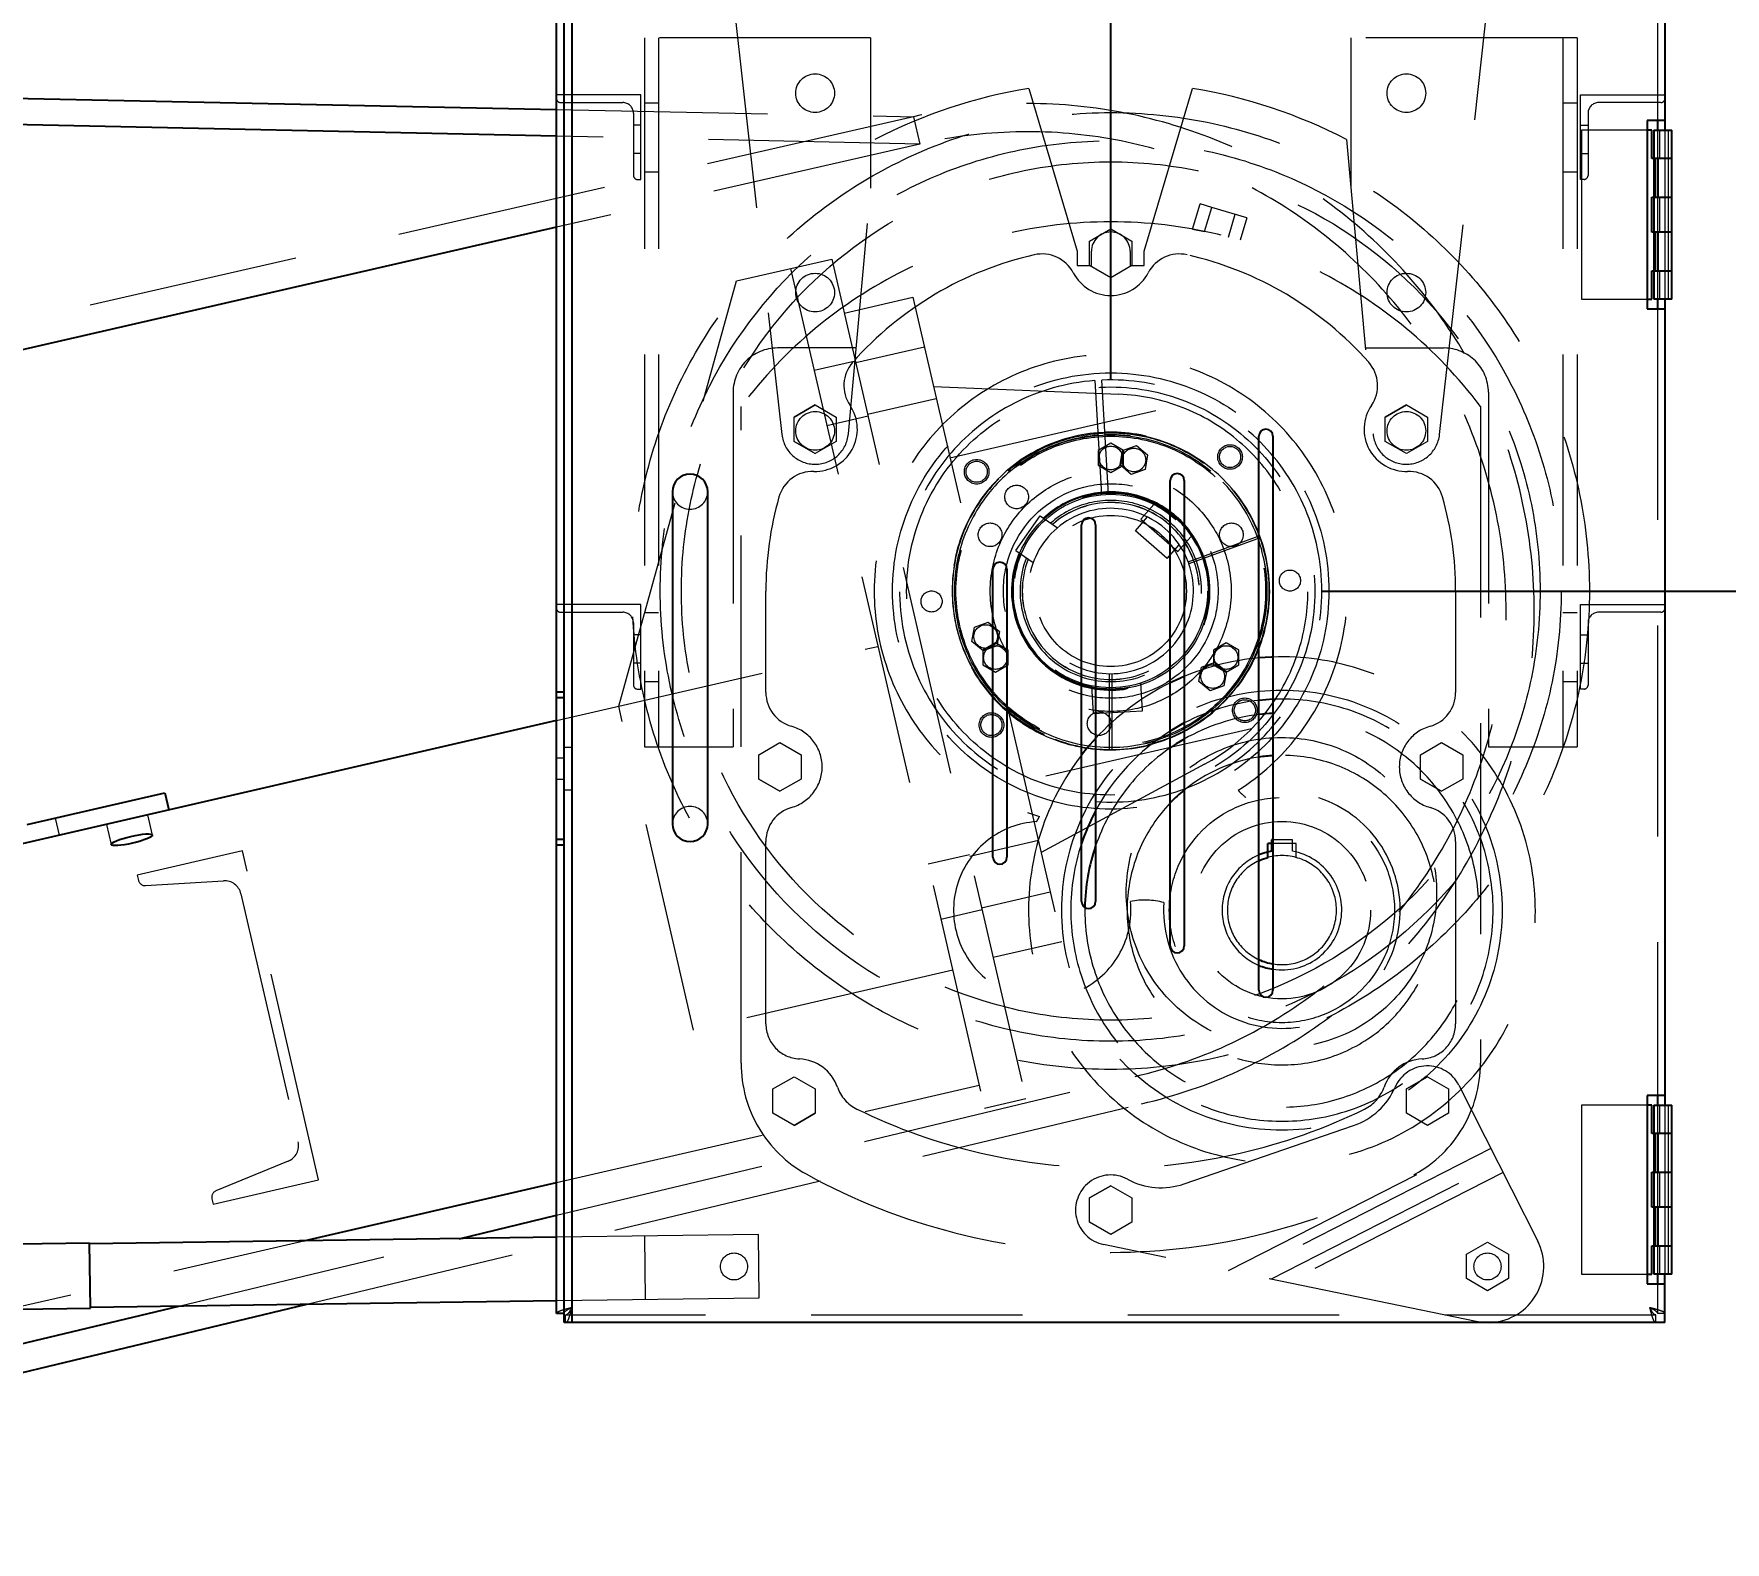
# Model space of a CAD drawing. Header units: millimetres. Extents: x 1293 to 41893, y 1011 to 26911.
# Drawn here: x 16421 to 16930, y 6142 to 6596 of the extents above; entities that cross this region are included whole.
import ezdxf

# ---------------------------------------------------------------- set-up
doc = ezdxf.new("R2010")
doc.units = ezdxf.units.MM
doc.header["$LTSCALE"] = 50
doc.linetypes.add('HIDDEN', pattern=[1.905, 1.27, -0.635])
doc.layers.add('CAPA_1', color=7, linetype='Continuous')
doc.styles.add('SLDTEXTSTYLE0', font='TXT', dxfattribs={"width": 0.75})
doc.dimstyles.new('SLDDIMSTYLE0', dxfattribs={"dimtxt": 100, "dimasz": 100, "dimexe": 0, "dimexo": 0.0625, "dimgap": 25, "dimtad": 2, "dimdec": 0, "dimlfac": 1.5, "dimrnd": 1e-09, "dimzin": 12, "dimdsep": 46, "dimtxsty": 'SLDTEXTSTYLE0', "dimsah": 1, "dimcen": 0.09, "dimadec": 0, "dimazin": 3, "dimtfac": 1, "dimtdec": 0, "dimtofl": 0, "dimtmove": 0, "dimatfit": 3, "dimfxl": 1, "dimfrac": 2, "dimtolj": 1, "dimtzin": 12, "dimarcsym": 0})
doc.dimstyles.new('SLDDIMSTYLE1', dxfattribs={"dimtxt": 100, "dimasz": 100, "dimexe": 0, "dimexo": 0.0625, "dimgap": 25, "dimtad": 2, "dimdec": 4, "dimlfac": 75, "dimzin": 12, "dimdsep": 46, "dimtxsty": 'SLDTEXTSTYLE0', "dimsah": 1, "dimcen": 0.09, "dimadec": 0, "dimazin": 3, "dimtfac": 1, "dimtdec": 0, "dimtofl": 0, "dimtmove": 0, "dimatfit": 3, "dimfxl": 1, "dimfrac": 2, "dimtolj": 1, "dimtzin": 12, "dimarcsym": 0})

# ---------------------------------------------------------------- blocks, each defined once
blk = doc.blocks.new('_D')
at = {"layer": 'CAPA_1', "transparency": 16777216}
for p, q in [((16808.66, 6428.5), (17288.06, 6428.5)), ((17238.06, 6428.5), (17238.06, 4708.49)), ((16485.16, 4708.49), (17288.06, 4708.49))]:
    blk.add_line(p, q, dxfattribs=at)
for points in [[(17238.06, 6428.5), (17222.68, 6328.5), (17253.45, 6328.5)], [(17238.06, 4708.49), (17253.45, 4808.49), (17222.68, 4808.49)]]:
    blk.add_solid(points, dxfattribs=at)
at = {"layer": 'CAPA_1', "transparency": 16777216, "insert": (17109.15, 5420.72), "char_height": 100, "attachment_point": 1, "rotation": 90, "style": 'SLDTEXTSTYLE0'}
blk.add_mtext('2580', dxfattribs=at)
blk = doc.blocks.new('_D_3')
at = {"layer": 'CAPA_1', "transparency": 16777216}
blk.add_arc((9899.27, 4708.49), 5214.32, 0, 13, dxfattribs=at)
for points in [[(14979.94, 5881.46), (14986.48, 5780.49), (15016.52, 5787.13)], [(15113.58, 4708.49), (15128.01, 4808.64), (15097.24, 4808.34)]]:
    blk.add_solid(points, dxfattribs=at)
at = {"layer": 'CAPA_1', "transparency": 16777216, "insert": (15196.76, 5413.27), "char_height": 100, "attachment_point": 1, "rotation": 276.5, "style": 'SLDTEXTSTYLE0'}
blk.add_mtext('13°', dxfattribs=at)
blk = doc.blocks.new('_D_5')
at = {"layer": 'CAPA_1', "transparency": 16777216}
for p, q in [((11574.4, 7831.18), (17588.06, 7831.18)), ((17538.06, 7831.18), (17538.06, 4708.49)), ((16485.16, 4708.49), (17588.06, 4708.49))]:
    blk.add_line(p, q, dxfattribs=at)
for points in [[(17538.06, 7831.18), (17522.68, 7731.18), (17553.45, 7731.18)], [(17538.06, 4708.49), (17553.45, 4808.49), (17522.68, 4808.49)]]:
    blk.add_solid(points, dxfattribs=at)
at = {"layer": 'CAPA_1', "transparency": 16777216, "insert": (17409.15, 6122.06), "char_height": 100, "attachment_point": 1, "rotation": 90, "style": 'SLDTEXTSTYLE0'}
blk.add_mtext('4684', dxfattribs=at)
blk = doc.blocks.new('_D_14')
at = {"layer": 'CAPA_1', "transparency": 16777216}
for p, q in [((14179.91, 6343.65), (14179.91, 7568.73)), ((16745.16, 6492), (16745.16, 7568.73)), ((14179.91, 7518.73), (16745.16, 7518.73))]:
    blk.add_line(p, q, dxfattribs=at)
for points in [[(14179.91, 7518.73), (14279.91, 7503.34), (14279.91, 7534.11)], [(16745.16, 7518.73), (16645.16, 7534.11), (16645.16, 7503.34)]]:
    blk.add_solid(points, dxfattribs=at)
at = {"layer": 'CAPA_1', "transparency": 16777216, "insert": (15314.76, 7647.63), "char_height": 100, "attachment_point": 1, "style": 'SLDTEXTSTYLE0'}
blk.add_mtext('3848', dxfattribs=at)
blk = doc.blocks.new('_D_15')
at = {"layer": 'CAPA_1', "transparency": 16777216}
for p, q in [((6530.12, 8742.38), (6530.12, 9415.65)), ((16745.16, 6492), (16745.16, 9415.65)), ((6530.12, 9365.65), (16745.16, 9365.65))]:
    blk.add_line(p, q, dxfattribs=at)
for points in [[(6530.12, 9365.65), (6630.12, 9350.26), (6630.12, 9381.03)], [(16745.16, 9365.65), (16645.16, 9381.03), (16645.16, 9350.26)]]:
    blk.add_solid(points, dxfattribs=at)
at = {"layer": 'CAPA_1', "transparency": 16777216, "insert": (11452.92, 9494.55), "char_height": 100, "attachment_point": 1, "style": 'SLDTEXTSTYLE0'}
blk.add_mtext('15323', dxfattribs=at)

msp = doc.modelspace()

# ---------------------------------------------------------------- linework, layer by layer
at = {"color": 7, "linetype": 'Continuous', "lineweight": 25}
for p, q in [((16580.7778891, 6208.4014528), (16580.7778891, 6908.4014528)), ((16583.0552224, 6908.4014528), (16583.0552224, 6208.4014528)), ((16578.4952224, 6211.1501907), (16578.4952224, 6905.652715)), ((16580.7725557, 6211.1501907), (16580.7725557, 6905.652715)), ((16911.8285557, 6809.6681195), (16911.8285557, 6567.1347861)), ((16369.2686197, 6577.6845366), (16578.4952224, 6573.4038608)), ((16578.4952224, 6565.335918), (16376.5903468, 6569.7306929)), ((16911.8285557, 6570.0681195), (16906.4952224, 6570.0681195)), ((16906.4952224, 6570.0681195), (16906.4952224, 6513.4014528)), ((16907.8918891, 6567.1347861), (16906.4952224, 6567.1347861)), ((16907.8918891, 6558.6681195), (16907.8918891, 6567.1347861)), ((16908.5085557, 6567.1347861), (16908.5085557, 6558.6681195)), ((16908.5085557, 6567.1347861), (16913.9218891, 6567.1347861)), ((16909.5512224, 6570.0681195), (16909.5512224, 6567.1347861)), ((16913.9218891, 6558.6681195), (16913.9218891, 6567.1347861)), ((16913.9218891, 6558.6681195), (16907.8918891, 6558.6681195)), ((16908.5585557, 6558.6681195), (16908.5585557, 6547.0264528)), ((16913.8918891, 6547.0264528), (16913.8918891, 6558.6681195)), ((16907.8918891, 6536.4431195), (16907.8918891, 6547.0264528)), ((16907.8918891, 6547.0264528), (16913.9218891, 6547.0264528)), ((16908.5085557, 6547.0264528), (16908.5085557, 6536.4431195)), ((16913.9218891, 6536.4431195), (16913.9218891, 6547.0264528)), ((16578.4952224, 6537.9280508), (16396.3041293, 6496.1749505)), ((16913.9218891, 6536.4431195), (16907.8918891, 6536.4431195)), ((16908.5585557, 6536.4431195), (16908.5585557, 6524.8014528)), ((16913.8918891, 6524.8014528), (16913.8918891, 6536.4431195)), ((16907.8918891, 6516.3347861), (16907.8918891, 6524.8014528)), ((16907.8918891, 6524.8014528), (16913.9218891, 6524.8014528)), ((16908.5085557, 6524.8014528), (16908.5085557, 6516.3347861)), ((16913.9218891, 6516.3347861), (16913.9218891, 6524.8014528)), ((16906.4952224, 6516.3347861), (16907.8918891, 6516.3347861)), ((16913.9218891, 6516.3347861), (16908.5085557, 6516.3347861)), ((16909.5512224, 6516.3347861), (16909.5512224, 6513.4014528)), ((16911.8285557, 6516.3347861), (16911.8285557, 6273.8014528)), ((16906.4952224, 6513.4014528), (16911.8285557, 6513.4014528)), ((16789.7118891, 6308.4014528), (16789.7118891, 6475.0681195)), ((16793.9452224, 6475.0681195), (16793.9452224, 6308.4014528)), ((16763.0452224, 6321.7347861), (16763.0452224, 6461.7347861)), ((16767.2785557, 6461.7347861), (16767.2785557, 6321.7347861)), ((16613.3742224, 6458.4014528), (16613.3742224, 6358.4014528)), ((16623.9575557, 6358.4014528), (16623.9575557, 6458.4014528)), ((16736.3785557, 6335.0681195), (16736.3785557, 6448.4014528)), ((16740.6118891, 6448.4014528), (16740.6118891, 6335.0681195)), ((16709.7118891, 6348.4014528), (16709.7118891, 6435.0681195)), ((16713.9452224, 6435.0681195), (16713.9452224, 6348.4014528)), ((16580.7725557, 6398.0937605), (16578.4952224, 6398.0937605)), ((16580.7725557, 6396.4014528), (16578.4952224, 6396.4014528)), ((16578.4952224, 6389.544479), (14284.393483, 5859.9093602)), ((16419.3007768, 6358.2651673), (16460.6943292, 6367.8216218)), ((16460.6943292, 6367.8216218), (16461.8940682, 6362.6249815)), ((16580.7725557, 6353.7347861), (16578.4952224, 6353.7347861)), ((16793.9452224, 6353.6561195), (16793.4642224, 6353.6561195)), ((16793.4642224, 6353.6561195), (16793.4642224, 6350.1987567)), ((16580.7725557, 6352.0424785), (16578.4952224, 6352.0424785)), ((16793.9452224, 6352.5713057), (16792.4058891, 6352.5713057)), ((16792.4058891, 6348.3379724), (16792.4058891, 6352.5713057)), ((16911.8285557, 6276.7347861), (16906.4952224, 6276.7347861)), ((16906.4952224, 6276.7347861), (16906.4952224, 6220.0681195)), ((16909.5512224, 6276.7347861), (16909.5512224, 6273.8014528)), ((16907.8918891, 6273.8014528), (16906.4952224, 6273.8014528)), ((16907.8918891, 6265.3347861), (16907.8918891, 6273.8014528)), ((16908.5085557, 6273.8014528), (16913.9218891, 6273.8014528)), ((16908.5085557, 6273.8014528), (16908.5085557, 6265.3347861)), ((16913.9218891, 6265.3347861), (16913.9218891, 6273.8014528)), ((16913.9218891, 6265.3347861), (16907.8918891, 6265.3347861)), ((16908.5585557, 6265.3347861), (16908.5585557, 6253.6931195)), ((16913.8918891, 6253.6931195), (16913.8918891, 6265.3347861)), ((16907.8918891, 6243.1097861), (16907.8918891, 6253.6931195)), ((16907.8918891, 6253.6931195), (16913.9218891, 6253.6931195)), ((16908.5085557, 6253.6931195), (16908.5085557, 6243.1097861)), ((16913.9218891, 6243.1097861), (16913.9218891, 6253.6931195)), ((16502.5194342, 6232.9740898), (16578.4952224, 6250.5144826)), ((16913.9218891, 6243.1097861), (16907.8918891, 6243.1097861)), ((16908.5585557, 6243.1097861), (16908.5585557, 6231.4681195)), ((16913.8918891, 6231.4681195), (16913.8918891, 6243.1097861)), ((16549.1843483, 6233.6390492), (16578.4952224, 6240.6796662)), ((16438.0307268, 6232.309173), (16416.6630295, 6232.0046905)), ((16438.3093935, 6212.7531584), (16438.0307268, 6232.309173)), ((16578.4952224, 6234.0567194), (16438.0343459, 6232.0551988)), ((16907.8918891, 6223.0014528), (16907.8918891, 6231.4681195)), ((16907.8918891, 6231.4681195), (16913.9218891, 6231.4681195)), ((16908.5085557, 6231.4681195), (16908.5085557, 6223.0014528)), ((16913.9218891, 6223.0014528), (16913.9218891, 6231.4681195)), ((16906.4952224, 6223.0014528), (16907.8918891, 6223.0014528)), ((16913.9218891, 6223.0014528), (16908.5085557, 6223.0014528)), ((16909.5512224, 6223.0014528), (16909.5512224, 6220.0681195)), ((16911.8285557, 6208.4014528), (16911.8285557, 6223.0014528)), ((16906.4952224, 6220.0681195), (16911.8285557, 6220.0681195)), ((15734.6075886, 6029.2665257), (16503.4019413, 6213.9347312)), ((15735.3953715, 6038.1629125), (16464.8670707, 6213.3856222)), ((16416.9416961, 6212.4486758), (16438.3093935, 6212.7531584)), ((16438.3057745, 6213.0071326), (16578.4952224, 6215.0047854)), ((16580.7725557, 6211.1501907), (16578.4952224, 6211.1501907)), ((16911.8285557, 6208.4014528), (16580.7778891, 6208.4014528))]:
    msp.add_line(p, q, dxfattribs=at)
at = {"color": 1, "linetype": 'HIDDEN', "lineweight": 18}
for p, q in [((16909.5512224, 6806.7347861), (16909.5512224, 6570.0681195)), ((16631.6278125, 6606.8597861), (16646.2693759, 6475.5704402)), ((16844.0543942, 6475.5703679), (16858.6969269, 6606.8597861)), ((16604.9282993, 6594.9504945), (16604.9282993, 6381.6171612)), ((16672.9282993, 6594.9504945), (16604.9282993, 6594.9504945)), ((16609.1616326, 6594.9504945), (16609.1616326, 6381.6171612)), ((16672.9282993, 6594.9504945), (16672.9282993, 6549.7086313)), ((16817.3954789, 6594.9504945), (16817.3954789, 6549.7086313)), ((16885.3954789, 6594.9504945), (16817.3954789, 6594.9504945)), ((16881.1621455, 6594.9504945), (16881.1621455, 6381.6171612)), ((16885.3954789, 6594.9504945), (16885.3954789, 6381.6171612)), ((16603.8952224, 6577.7347861), (16578.4952224, 6577.7347861)), ((16603.8952224, 6552.3347861), (16603.8952224, 6577.7347861)), ((16720.5347615, 6579.6885054), (16735.1077224, 6530.7016403)), ((16755.2160557, 6530.7016403), (16769.7889603, 6579.6883348)), ((16886.4285557, 6552.3347861), (16886.4285557, 6577.7347861)), ((16886.4285557, 6577.7347861), (16911.8285557, 6577.7347861)), ((16578.4952224, 6573.4038608), (16685.8120545, 6571.2082099)), ((16579.7142224, 6575.4574528), (16598.4428891, 6575.4574528)), ((16601.6178891, 6572.2824528), (16601.6178891, 6553.5537861)), ((16609.1616326, 6575.2421612), (16604.9282993, 6575.2421612)), ((16885.3954789, 6575.2421612), (16881.1621455, 6575.2421612)), ((16888.7058891, 6572.2824528), (16888.7058891, 6553.5537861)), ((16910.6095557, 6575.4574528), (16891.8808891, 6575.4574528)), ((16685.8120545, 6571.2082099), (16327.8123211, 6489.1646889)), ((16603.8952224, 6568.6347861), (16601.6178891, 6568.6347861)), ((16685.8120545, 6571.2082099), (16687.7166401, 6562.9585433)), ((16886.4285557, 6568.6347861), (16888.7058891, 6568.6347861)), ((16886.7252224, 6567.1347861), (16886.7252224, 6516.3347861)), ((16906.4952224, 6567.1347861), (16886.7252224, 6567.1347861)), ((16909.5485557, 6567.1347861), (16909.5485557, 6516.3347861)), ((16909.5512224, 6567.1347861), (16909.5512224, 6516.3347861)), ((16909.5863097, 6567.1347861), (16909.5863097, 6558.6681195)), ((16910.2121974, 6567.1347861), (16910.2121974, 6558.6681195)), ((16911.8285557, 6567.1347861), (16911.8285557, 6516.3347861)), ((16912.8818891, 6558.6681195), (16912.8818891, 6567.1347861)), ((16687.7166401, 6562.9585433), (16578.4952224, 6565.335918)), ((16687.7166401, 6562.9585433), (16578.4952224, 6537.9280508)), ((16666.2752939, 6475.7835872), (16674.2444254, 6564.3328015)), ((16816.0794071, 6564.3321973), (16824.0484842, 6475.7835872)), ((16603.8952224, 6560.1681195), (16601.6178891, 6560.1681195)), ((16886.4285557, 6560.1681195), (16888.7058891, 6560.1681195)), ((16908.5085557, 6547.0264528), (16908.5085557, 6558.6681195)), ((16909.0955277, 6547.0264528), (16909.0955277, 6558.6681195)), ((16909.5585557, 6558.6681195), (16909.5585557, 6547.0264528)), ((16909.8941632, 6547.0264528), (16909.8941632, 6558.6681195)), ((16912.8918891, 6547.0264528), (16912.8918891, 6558.6681195)), ((16602.8368891, 6552.3347861), (16603.8952224, 6552.3347861)), ((16604.9282993, 6554.6588278), (16609.1616326, 6554.6588278)), ((16881.1621455, 6554.6588278), (16885.3954789, 6554.6588278)), ((16887.4868891, 6552.3347861), (16886.4285557, 6552.3347861)), ((16909.5863097, 6547.0264528), (16909.5863097, 6536.4431195)), ((16910.2121974, 6547.0264528), (16910.2121974, 6536.4431195)), ((16912.8818891, 6536.4431195), (16912.8818891, 6547.0264528)), ((16769.7686211, 6537.3891213), (16772.0114642, 6544.9608327)), ((16775.5266645, 6543.9195832), (16772.0114643, 6544.960833)), ((16773.3849261, 6536.6891958), (16775.5266644, 6543.9195829)), ((16786.072265, 6540.795834), (16775.5266646, 6543.9195832)), ((16780.5344312, 6535.0087871), (16782.5570647, 6541.8370835)), ((16738.8118891, 6533.767627), (16745.1618892, 6537.4338012)), ((16738.8118891, 6533.767627), (16745.1618891, 6537.4338012)), ((16745.1618892, 6537.4338012), (16751.5118891, 6533.767627)), ((16773.3849261, 6536.6891958), (16769.7686211, 6537.3891213)), ((16769.7686211, 6537.3891213), (16773.3849261, 6536.6891958)), ((16786.072265, 6540.795834), (16784.067882, 6534.0291503)), ((16908.5085557, 6524.8014528), (16908.5085557, 6536.4431195)), ((16909.0955277, 6524.8014528), (16909.0955277, 6536.4431195)), ((16909.5585557, 6536.4431195), (16909.5585557, 6524.8014528)), ((16909.8941632, 6524.8014528), (16909.8941632, 6536.4431195)), ((16912.8918891, 6524.8014528), (16912.8918891, 6536.4431195)), ((16738.8118891, 6526.4352786), (16738.8118891, 6533.767627)), ((16751.5118891, 6533.767627), (16751.5118891, 6526.4352786)), ((16632.6609098, 6521.7850926), (16661.2749107, 6528.3911552)), ((16661.2749107, 6528.3911552), (16719.6122175, 6275.7045184)), ((16735.1077224, 6530.7016403), (16735.1077224, 6526.468307)), ((16735.1077224, 6526.468307), (16739.3410557, 6526.468307)), ((16745.161889, 6522.7691044), (16738.8118891, 6526.4352786)), ((16745.1618891, 6522.7691044), (16738.8118891, 6526.4352786)), ((16739.3410557, 6526.468307), (16739.3410557, 6530.7016403)), ((16751.5118891, 6526.4352786), (16745.161889, 6522.7691044)), ((16750.9827224, 6530.7016403), (16750.9827224, 6526.468307)), ((16750.9827224, 6526.468307), (16755.2160557, 6526.468307)), ((16755.2160557, 6526.468307), (16755.2160557, 6530.7016403)), ((16597.1950954, 6393.8616849), (16632.6609098, 6521.7850926)), ((16648.9004109, 6525.5342768), (16707.2377177, 6272.84764)), ((16909.5863097, 6524.8014528), (16909.5863097, 6516.3347861)), ((16910.2121974, 6524.8014528), (16910.2121974, 6516.3347861)), ((16912.8818891, 6516.3347861), (16912.8818891, 6524.8014528)), ((16665.0353425, 6512.1029356), (16685.6595089, 6516.8643996)), ((16685.6595089, 6516.8643996), (16702.0155611, 6446.0185539)), ((16886.7252224, 6516.3347861), (16906.4952224, 6516.3347861)), ((16909.5512224, 6513.4014528), (16909.5512224, 6276.7347861)), ((16668.600315, 6501.6181195), (16644.9282993, 6501.6181195)), ((16689.1115703, 6501.911879), (16668.4874039, 6497.150415)), ((16821.7234632, 6501.6181195), (16845.3954789, 6501.6181195)), ((16668.3683673, 6497.6660191), (16655.9938675, 6494.8091408)), ((16691.8494121, 6490.0529833), (16747.6419994, 6487.7162046)), ((16740.4107884, 6491.8234635), (16742.4128936, 6457.4755023)), ((16744.5259736, 6457.5986714), (16742.5238684, 6491.9466327)), ((16631.5949659, 6488.2847861), (16631.5949659, 6381.6171612)), ((16672.0585019, 6481.6822902), (16692.6826683, 6486.4437542)), ((16858.7288122, 6488.2847861), (16858.7288122, 6381.6171612)), ((16633.9945557, 6286.4059544), (16633.9945557, 6484.0427861)), ((16649.9118891, 6480.8509604), (16656.2618892, 6484.5171345)), ((16656.261889, 6484.5171345), (16649.9118891, 6480.8509604)), ((16649.9118891, 6473.5186119), (16649.9118891, 6480.8509604)), ((16656.2618892, 6484.5171345), (16662.6118891, 6480.8509604)), ((16659.8030387, 6478.3098077), (16672.1775385, 6481.1666861)), ((16662.6118891, 6480.8509604), (16662.6118891, 6473.5186119)), ((16696.8103241, 6468.5649126), (16765.0363611, 6484.3161343)), ((16827.7118891, 6480.8509604), (16834.0618892, 6484.5171345)), ((16834.061889, 6484.5171345), (16827.7118891, 6480.8509604)), ((16827.7118891, 6473.5186119), (16827.7118891, 6480.8509604)), ((16834.0618892, 6484.5171345), (16840.4118891, 6480.8509604)), ((16840.4118891, 6480.8509604), (16840.4118891, 6473.5186119)), ((16856.3292224, 6484.0427861), (16856.3292224, 6286.4059544)), ((16656.261889, 6469.8524378), (16649.9118891, 6473.5186119)), ((16649.9118891, 6473.5186119), (16656.2618892, 6469.8524378)), ((16662.6118891, 6473.5186119), (16656.261889, 6469.8524378)), ((16662.6118891, 6473.5186119), (16656.2618891, 6469.8524378)), ((16745.1618891, 6472.9380352), (16741.3518891, 6470.7383307)), ((16745.161889, 6472.9380352), (16741.3518891, 6470.7383307)), ((16741.3518891, 6470.7383307), (16741.3518891, 6466.3389216)), ((16748.9718891, 6470.7383307), (16745.1618891, 6472.9380352)), ((16747.9801791, 6466.4256851), (16748.7441284, 6470.7582572)), ((16748.7441284, 6470.7582572), (16752.8782206, 6472.2629437)), ((16748.9718891, 6466.3389216), (16748.9718891, 6470.7383307)), ((16752.8782206, 6472.2629437), (16756.2483635, 6469.4350579)), ((16834.061889, 6469.8524378), (16827.7118891, 6473.5186119)), ((16840.4118891, 6473.5186119), (16834.061889, 6469.8524378)), ((16840.4118891, 6473.5186119), (16834.0618891, 6469.8524378)), ((16741.3518891, 6466.3389216), (16745.161889, 6464.1392171)), ((16745.161889, 6464.1392171), (16748.9718891, 6466.3389216)), ((16751.3503219, 6463.5977994), (16747.9801791, 6466.4256851)), ((16755.4844141, 6465.1024859), (16751.3503219, 6463.5977994)), ((16756.2483635, 6469.4350579), (16755.4844141, 6465.1024859)), ((16754.2110664, 6450.1103958), (16758.1075253, 6454.5679643)), ((16716.6202948, 6440.7345736), (16723.9047154, 6451.1378044)), ((16723.9047156, 6451.1378046), (16729.1063311, 6447.4955942)), ((16752.5700663, 6446.6249921), (16756.2066972, 6450.7853161)), ((16754.2110664, 6450.1103958), (16765.3665968, 6440.3591008)), ((16762.1319494, 6438.2667393), (16752.5700663, 6446.6249921)), ((16765.3665968, 6440.3591008), (16769.2630556, 6444.8166692)), ((16768.4148299, 6437.3252327), (16789.8375691, 6445.1224721)), ((16790.0692307, 6444.4859869), (16768.6464916, 6436.6887476)), ((16789.8375691, 6445.1224721), (16790.0692307, 6444.4859869)), ((16716.6202948, 6440.7345736), (16721.8219103, 6437.0923632)), ((16762.1319494, 6438.2667393), (16765.7685803, 6442.4270633)), ((16768.4148299, 6437.3252327), (16768.6464916, 6436.6887476)), ((16770.9084038, 6437.5120163), (16770.6767422, 6438.1485014)), ((16773.0893788, 6439.0266293), (16773.3210405, 6438.3901442)), ((16603.8952224, 6424.4014528), (16578.4952224, 6424.4014528)), ((16603.8952224, 6399.0014528), (16603.8952224, 6424.4014528)), ((16641.4452224, 6397.9854806), (16641.4452224, 6428.5014528)), ((16848.8785557, 6428.5014528), (16848.8785557, 6397.9854806)), ((16886.4285557, 6399.0014528), (16886.4285557, 6424.4014528)), ((16886.4285557, 6424.4014528), (16911.8285557, 6424.4014528)), ((16579.7142224, 6422.1241195), (16598.4428891, 6422.1241195)), ((16601.6178891, 6418.9491195), (16601.6178891, 6400.2204528)), ((16609.1616326, 6421.9088278), (16604.9282993, 6421.9088278)), ((16704.1691099, 6417.6358187), (16708.3032021, 6419.1405052)), ((16708.3032021, 6419.1405052), (16711.6733449, 6416.3126195)), ((16885.3954789, 6421.9088278), (16881.1621455, 6421.9088278)), ((16888.7058891, 6418.9491195), (16888.7058891, 6400.2204528)), ((16910.6095557, 6422.1241195), (16891.8808891, 6422.1241195)), ((16603.8952224, 6415.3014528), (16601.6178891, 6415.3014528)), ((16703.4051605, 6413.3032466), (16704.1691099, 6417.6358187)), ((16711.6733449, 6416.3126195), (16710.9093956, 6411.9800474)), ((16886.4285557, 6415.3014528), (16888.7058891, 6415.3014528)), ((16578.4952224, 6389.544479), (16675.1447006, 6411.8577692)), ((16706.7753034, 6410.4753609), (16703.4051605, 6413.3032466)), ((16706.7753034, 6410.4753609), (16703.4051606, 6413.3032465)), ((16710.4886799, 6412.8822752), (16706.6786799, 6410.6825707)), ((16706.6786799, 6410.6825707), (16706.6786799, 6406.2831616)), ((16710.9093956, 6411.9800474), (16706.7753034, 6410.4753609)), ((16714.2986799, 6410.6825707), (16710.4886799, 6412.8822752)), ((16714.2986799, 6406.2831616), (16714.2986799, 6410.6825707)), ((16779.8350983, 6412.8822752), (16776.0250983, 6410.6825707)), ((16776.0250983, 6410.6825707), (16776.0250983, 6406.2831616)), ((16783.6450983, 6410.6825707), (16779.8350983, 6412.8822752)), ((16783.6450983, 6406.2831616), (16783.6450983, 6410.6825707)), ((16603.8952224, 6406.8347861), (16601.6178891, 6406.8347861)), ((16706.6786799, 6406.2831616), (16710.4886799, 6404.0834571)), ((16710.4886799, 6404.0834571), (16714.2986799, 6406.2831616)), ((16744.8232224, 6380.8353226), (16744.8232224, 6403.6329254)), ((16745.5005557, 6403.6329254), (16745.5005557, 6380.8353226)), ((16771.698051, 6401.2613674), (16772.4620004, 6405.5939395)), ((16772.4620004, 6405.5939395), (16776.5960926, 6407.098626)), ((16776.0250983, 6406.2831616), (16779.8350983, 6404.0834571)), ((16776.5960926, 6407.098626), (16779.9662354, 6404.2707402)), ((16779.9662354, 6404.2707402), (16779.2022861, 6399.9381682)), ((16779.8350983, 6404.0834571), (16783.6450983, 6406.2831616)), ((16886.4285557, 6406.8347861), (16888.7058891, 6406.8347861)), ((16602.8368891, 6399.0014528), (16603.8952224, 6399.0014528)), ((16604.9282993, 6401.3254945), (16609.1616326, 6401.3254945)), ((16739.4038996, 6399.9725539), (16739.8907765, 6391.6197306)), ((16754.6823366, 6392.4819145), (16754.1954597, 6400.8347378)), ((16775.0681939, 6398.4334817), (16771.698051, 6401.2613674)), ((16779.2022861, 6399.9381682), (16775.0681939, 6398.4334817)), ((16881.1621455, 6401.3254945), (16885.3954789, 6401.3254945)), ((16887.4868891, 6399.0014528), (16886.4285557, 6399.0014528)), ((16619.6902008, 6296.4246784), (16597.1950954, 6393.8616849)), ((16714.0612181, 6393.8430814), (16730.4172703, 6322.9972357)), ((16739.8907765, 6391.6197306), (16754.6823366, 6392.4819145)), ((16787.4924922, 6387.0479445), (16719.2664551, 6371.2967227)), ((16580.7725557, 6378.2431195), (16578.4952224, 6378.2431195)), ((16583.0552224, 6381.4214528), (16580.7778891, 6381.4214528)), ((16604.9282993, 6381.6171612), (16631.5949659, 6381.6171612)), ((16639.3285557, 6379.2509604), (16645.6785559, 6382.9171345)), ((16639.3285557, 6371.9186119), (16639.3285557, 6379.2509604)), ((16645.6785559, 6382.9171345), (16652.0285557, 6379.2509604)), ((16652.0285557, 6379.2509604), (16652.0285557, 6371.9186119)), ((16838.2952224, 6379.2509604), (16844.6452225, 6382.9171345)), ((16838.2952224, 6379.2509604), (16844.6452225, 6382.9171345)), ((16838.2952224, 6371.9186119), (16838.2952224, 6379.2509604)), ((16844.6452225, 6382.9171345), (16850.9952224, 6379.2509604)), ((16850.9952224, 6379.2509604), (16850.9952224, 6371.9186119)), ((16858.7288122, 6381.6171612), (16885.3954789, 6381.6171612)), ((16773.3490361, 6376.3667952), (16724.2273671, 6349.808652)), ((16578.4952224, 6371.8931195), (16580.7725557, 6371.8931195)), ((16580.7778891, 6368.7147861), (16583.0552224, 6368.7147861)), ((16645.6785557, 6368.2524378), (16639.3285557, 6371.9186119)), ((16639.3285557, 6371.9186119), (16645.6785559, 6368.2524378)), ((16652.0285557, 6371.9186119), (16645.6785557, 6368.2524378)), ((16652.0285557, 6371.9186119), (16645.6785558, 6368.2524378)), ((16844.6452223, 6368.2524378), (16838.2952224, 6371.9186119)), ((16838.2952224, 6371.9186119), (16844.6452225, 6368.2524378)), ((16850.9952224, 6371.9186119), (16844.6452223, 6368.2524378)), ((16427.695663, 6360.2032795), (16428.895402, 6355.0066391)), ((16443.1699234, 6358.3021721), (16444.5716623, 6352.2305739)), ((16456.9461622, 6355.0874523), (16455.5444233, 6361.1590505)), ((16641.4452224, 6298.3023873), (16641.4452224, 6353.1840917)), ((16723.394111, 6353.4178811), (16702.7699446, 6348.6564171)), ((16799.8142224, 6353.6561195), (16793.9452224, 6353.6561195)), ((16799.8142224, 6350.1987567), (16799.8142224, 6353.6561195)), ((16848.8785557, 6353.1840917), (16848.8785557, 6298.3023873)), ((16484.0798588, 6350.3682253), (16452.4011393, 6343.0546166)), ((16506.9348859, 6251.3722267), (16484.0798588, 6350.3682253)), ((16702.650908, 6349.1720213), (16690.2764082, 6346.3151429)), ((16800.8725557, 6352.5713057), (16793.9452224, 6352.5713057)), ((16800.8725557, 6348.3379724), (16800.8725557, 6352.5713057)), ((16452.4011393, 6343.0546166), (16452.7744463, 6341.437646)), ((16454.8797267, 6339.8666172), (16478.3374021, 6341.3165556)), ((16706.3410426, 6333.1882923), (16726.9652089, 6337.9497563)), ((16483.6006029, 6337.3889835), (16500.8144085, 6262.8278)), ((16694.0855793, 6329.8158098), (16706.4600792, 6332.6726882)), ((16730.4172703, 6322.9972357), (16709.793104, 6318.2357717)), ((16697.639806, 6314.4207628), (16619.6902008, 6296.4246784)), ((16578.4952224, 6240.6796662), (16752.4725503, 6282.4698807)), ((16643.5618891, 6278.7092937), (16649.9118891, 6282.3754679)), ((16643.5618891, 6278.7092937), (16649.911889, 6282.3754679)), ((16649.9118891, 6282.3754679), (16656.2618891, 6278.7092937)), ((16834.0618891, 6278.7092937), (16840.4118891, 6282.3754679)), ((16840.411889, 6282.3754679), (16834.0618891, 6278.7092937)), ((16834.0618891, 6278.7092937), (16840.4118892, 6282.3754678)), ((16840.4118892, 6282.3754678), (16846.7618891, 6278.7092937)), ((16578.4952224, 6250.5144826), (16705.6180701, 6279.8631045)), ((16643.5618891, 6271.3769453), (16643.5618891, 6278.7092937)), ((16656.2618891, 6278.7092937), (16656.2618891, 6271.3769453)), ((16834.0618891, 6271.3769453), (16834.0618891, 6278.7092937)), ((16846.7618891, 6278.7092937), (16846.7618891, 6271.3769453)), ((16849.8562435, 6279.8192177), (16873.5670162, 6232.9330499)), ((16503.4019413, 6213.9347312), (16754.3771359, 6274.2202142)), ((16649.911889, 6267.7107711), (16643.5618891, 6271.3769453)), ((16649.9118891, 6267.7107711), (16643.5618891, 6271.3769453)), ((16656.2618891, 6271.3769453), (16649.911889, 6267.7107711)), ((16649.911889, 6267.7107711), (16656.2618891, 6271.3769453)), ((16719.6122175, 6275.7045184), (16707.2377177, 6272.84764)), ((16840.411889, 6267.7107711), (16834.0618891, 6271.3769453)), ((16840.4118891, 6267.7107711), (16834.0618891, 6271.3769453)), ((16846.7618891, 6271.3769453), (16840.411889, 6267.7107711)), ((16886.7252224, 6273.8014528), (16886.7252224, 6223.0014528)), ((16906.4952224, 6273.8014528), (16886.7252224, 6273.8014528)), ((16909.5485557, 6273.8014528), (16909.5485557, 6223.0014528)), ((16909.5512224, 6273.8014528), (16909.5512224, 6223.0014528)), ((16909.5863097, 6273.8014528), (16909.5863097, 6265.3347861)), ((16910.2121974, 6273.8014528), (16910.2121974, 6265.3347861)), ((16911.8285557, 6273.8014528), (16911.8285557, 6223.0014528)), ((16912.8818891, 6265.3347861), (16912.8818891, 6273.8014528)), ((16767.1966305, 6250.1289951), (16818.1896503, 6267.6932575)), ((16780.6103755, 6224.0972326), (16858.0749396, 6263.5673995)), ((16908.5085557, 6253.6931195), (16908.5085557, 6265.3347861)), ((16909.0955277, 6253.6931195), (16909.0955277, 6265.3347861)), ((16909.5585557, 6265.3347861), (16909.5585557, 6253.6931195)), ((16909.8941632, 6253.6931195), (16909.8941632, 6265.3347861)), ((16912.8918891, 6253.6931195), (16912.8918891, 6265.3347861)), ((16497.8056092, 6256.9904861), (16476.086379, 6248.0105141)), ((16859.4942518, 6260.7608225), (16785.5380426, 6223.0782517)), ((16793.3041259, 6221.4723214), (16861.7311108, 6256.3376117)), ((16475.2561664, 6244.058618), (16506.9348859, 6251.3722267)), ((16863.144768, 6253.542217), (16798.2121595, 6220.4574004)), ((16909.5863097, 6253.6931195), (16909.5863097, 6243.1097861)), ((16910.2121974, 6253.6931195), (16910.2121974, 6243.1097861)), ((16912.8818891, 6243.1097861), (16912.8818891, 6253.6931195)), ((16738.8118891, 6245.9009604), (16745.1618891, 6249.5671345)), ((16745.1618891, 6249.5671345), (16738.8118891, 6245.9009604)), ((16745.1618891, 6249.5671345), (16751.5118891, 6245.9009604)), ((16474.8828593, 6245.6755886), (16475.2561664, 6244.058618)), ((16738.8118891, 6238.5686119), (16738.8118891, 6245.9009604)), ((16751.5118891, 6245.9009604), (16751.5118891, 6238.5686119)), ((16908.5085557, 6231.4681195), (16908.5085557, 6243.1097861)), ((16909.0955277, 6231.4681195), (16909.0955277, 6243.1097861)), ((16909.5585557, 6243.1097861), (16909.5585557, 6231.4681195)), ((16909.8941632, 6231.4681195), (16909.8941632, 6243.1097861)), ((16912.8918891, 6231.4681195), (16912.8918891, 6243.1097861)), ((16745.161889, 6234.9024378), (16738.8118891, 6238.5686119)), ((16745.1618891, 6234.9024378), (16738.8118891, 6238.5686119)), ((16751.5118891, 6238.5686119), (16745.161889, 6234.9024378)), ((16370.5921164, 6202.5162686), (16502.5194342, 6232.9740898)), ((16464.8670707, 6213.3856222), (16549.1843483, 6233.6390492)), ((16639.2107089, 6234.9218948), (16578.4952224, 6234.0567194)), ((16605.2938216, 6215.3866565), (16605.022393, 6234.4347227)), ((16639.4821375, 6215.8738286), (16639.2107089, 6234.9218948)), ((16855.0269918, 6208.7087917), (16743.0187283, 6231.8707229)), ((16852.1060491, 6228.957467), (16858.4560492, 6232.6236412)), ((16858.4560492, 6232.6236412), (16864.8060491, 6228.957467)), ((16909.5863097, 6231.4681195), (16909.5863097, 6223.0014528)), ((16910.2121974, 6231.4681195), (16910.2121974, 6223.0014528)), ((16912.8818891, 6223.0014528), (16912.8818891, 6231.4681195)), ((16852.1060491, 6221.6251186), (16852.1060491, 6228.957467)), ((16864.8060491, 6228.957467), (16864.8060491, 6221.6251186)), ((16858.456049, 6217.9589444), (16852.1060491, 6221.6251186)), ((16864.8060491, 6221.6251186), (16858.456049, 6217.9589444)), ((16886.7252224, 6223.0014528), (16906.4952224, 6223.0014528)), ((16578.4952224, 6215.0047854), (16639.4821375, 6215.8738286)), ((16909.5512224, 6220.0681195), (16909.5512224, 6211.1501907)), ((16581.2439603, 6208.4014528), (16581.2439603, 6210.6787861)), ((16909.0798179, 6210.6787861), (16581.2439603, 6210.6787861)), ((16909.0798179, 6208.4014528), (16909.0798179, 6210.6787861)), ((16911.8285557, 6211.1501907), (16909.5512224, 6211.1501907))]:
    msp.add_line(p, q, dxfattribs=at)
at = {"color": 7, "linetype": 'Continuous', "lineweight": 25, "flags": 128}
for points in [[(16793.9452224, 6408.6418156), (16793.4624085, 6408.6232026), (16789.7118891, 6408.373918)], [(16767.2785557, 6402.8058183), (16764.8095137, 6401.7231848), (16763.0452224, 6400.884505)], [(16793.9452224, 6395.9322803), (16791.8018955, 6395.8049349), (16789.7118891, 6395.610464)], [(16767.2785557, 6388.7939931), (16766.0139251, 6388.1162554), (16763.0452224, 6386.3753801)], [(16793.9452224, 6391.6948592), (16792.9178376, 6391.6391703), (16789.7118891, 6391.3498795)], [(16740.6118891, 6384.136117), (16738.1156102, 6381.2893178), (16736.3785557, 6379.127335)], [(16767.2785557, 6383.9723532), (16764.8825544, 6382.5299545), (16763.0452224, 6381.3154801)], [(16793.4642224, 6350.1987567), (16791.4702126, 6349.7226013), (16789.7118891, 6349.0940342)], [(16789.7118891, 6347.3591783), (16790.5387068, 6347.7170723), (16792.4058891, 6348.3379724)], [(16859.668931, 6208.4014528), (16859.000915, 6208.3667279), (16857.2431672, 6208.4014528)]]:
    msp.add_lwpolyline(points, dxfattribs=at)
at = {"color": 1, "linetype": 'HIDDEN', "lineweight": 18, "flags": 128}
msp.add_lwpolyline([(16857.2431672, 6208.4014528), (16857.0038466, 6208.4203448), (16855.0269918, 6208.7087917)], dxfattribs=at)
at = {"color": 1, "linetype": 'HIDDEN', "lineweight": 18}
for centre, radius in [((16656.2616326, 6578.2838278), 5.8208333), ((16656.2621455, 6578.2847861), 5.8208333), ((16834.0621455, 6578.2838278), 5.8208333), ((16745.1618891, 6428.5014528), 143.9333333), ((16745.1618891, 6428.5014528), 135.4666667), ((16745.1618891, 6428.5014528), 129.1166667), ((16656.2616326, 6518.2847861), 5.8208333), ((16656.2621455, 6518.2847861), 5.8208333), ((16834.0621455, 6518.2847861), 5.8208333), ((16745.1618891, 6428.5014528), 65.6166667), ((16745.1618891, 6428.5014528), 61.3833333), ((16656.2615979, 6476.6847861), 5.8208333), ((16834.0621802, 6476.6847861), 5.8208333), ((16745.1618891, 6428.5014528), 47.5572667), ((16745.1618891, 6428.5014528), 46.9659416), ((16745.1618891, 6428.5014528), 46.5666667), ((16745.1618891, 6468.5386261), 3.556), ((16752.1142713, 6467.9303715), 3.556), ((16781.0424158, 6468.8237597), 3.7041667), ((16781.0424158, 6468.8237597), 3.175), ((16704.8395822, 6464.3819795), 3.7041667), ((16704.8395822, 6464.3819795), 3.175), ((16745.1618891, 6428.5014528), 36.2271733), ((16745.1618891, 6428.5014528), 32.2791667), ((16716.8513323, 6456.8120096), 3.556), ((16745.1618891, 6428.5014528), 29.6333333), ((16745.1618891, 6428.5014528), 29.1041667), ((16745.1618891, 6428.5014528), 22.7541667), ((16708.8758871, 6445.4218934), 3.556), ((16781.447891, 6445.4218934), 3.556), ((16799.0454294, 6431.6422657), 3.175), ((16691.2783487, 6425.36064), 3.175), ((16707.5392527, 6414.8079331), 3.556), ((16710.4886799, 6408.4828661), 3.556), ((16779.8350983, 6408.4828661), 3.556), ((16775.8321432, 6402.7660539), 3.556), ((16796.6392224, 6332.4894528), 66.2093333), ((16785.4841959, 6392.6209261), 3.7041667), ((16785.4841959, 6392.6209261), 3.175), ((16709.2813624, 6388.179146), 3.7041667), ((16709.2813624, 6388.179146), 3.175), ((16741.6724195, 6388.616633), 3.556), ((16796.4952224, 6337.7601195), 46.6666667), ((16796.6392224, 6332.4894528), 33.8666667), ((16796.6392224, 6332.4894528), 26.68016), ((16631.8677291, 6225.2912928), 4.064), ((16858.4560491, 6225.2912928), 4.064)]:
    msp.add_circle(centre, radius, dxfattribs=at)
for centre, radius, start, end in [((16579.7142224, 6576.6764528), 1.219, 180, 270), ((16745.1613355, 6428.0009737), 153.6736003, 99.221550767, 117.482489566), ((16745.1613355, 6428.0009737), 153.6736003, 62.517022312, 80.778052321), ((16910.6095557, 6576.6764528), 1.219, 270, 0), ((16598.4428891, 6572.2824528), 3.175, 0, 90), ((16720.0945952, 6422.714212), 152.4, 283, 103), ((16891.8808891, 6572.2824528), 3.175, 90, 180), ((16720.0945952, 6422.714212), 143.9333333, 283, 103), ((16602.8368891, 6553.5537861), 1.219, 180, 270), ((16887.4868891, 6553.5537861), 1.219, 270, 0), ((16745.1618891, 6400.5613883), 139.0227312, 36.904812806, 143.095187194), ((16745.1618891, 6530.7016403), 5.8208333, 0, 180), ((16745.1618891, 6428.5014528), 103.7166667, 102.801889359, 138.421442358), ((16724.5253431, 6519.319682), 10.5833333, 27.585269575, 102.80188335), ((16765.798435, 6519.319682), 10.5833333, 77.198109958, 152.414739999), ((16745.1618891, 6428.5014528), 103.7166667, 41.578558699, 77.198109958), ((16745.1618891, 6530.1014528), 12.7, 207.585269575, 332.414722446), ((16644.9282993, 6488.2847861), 13.3333333, 90, 180), ((16845.3954789, 6488.2847861), 13.3333333, 0, 90), ((16675.4938256, 6490.3090471), 10.5833333, 138.421451659, 214.310422293), ((16745.1618891, 6428.5014528), 71.1470933, 302.572527545, 252.459240277), ((16814.8299525, 6490.3090471), 10.5833333, 325.689584903, 41.578558699), ((16745.1618891, 6428.5014528), 63.5, 94.290907799, 92.380960051), ((16745.1618891, 6428.5014528), 59.2666667, 298.398335629, 87.601664371), ((16656.2618891, 6477.1847861), 12.7, 268.277679816, 34.3104091), ((16834.0618891, 6477.1847861), 12.7, 145.689584903, 271.722320184), ((16656.2615979, 6476.6847861), 10.0541667, 186.363408293, 354.857426598), ((16745.1618891, 6428.5014528), 47.7943333, 94.604766141, 92.067101708), ((16745.1618891, 6428.5014528), 47.6673333, 20.407078235, 19.592921765), ((16745.1618891, 6428.5014528), 47.0182192, 94.625713842, 92.046154007), ((16834.0621802, 6476.6847861), 10.0541667, 185.142573402, 353.636177361), ((16655.5620938, 6453.9119716), 10.5833333, 88.277679816, 164.16663771), ((16834.7616843, 6453.9119716), 10.5833333, 15.833346387, 91.722320184), ((16618.6658891, 6458.4014528), 5.2916667, 180, 0), ((16745.1618891, 6428.5014528), 103.7166667, 164.16665199, 180), ((16745.1618891, 6428.5014528), 29.6924258, 157.348610801, 132.651389199), ((16745.1618891, 6428.5014528), 29.3891238, 157.478093809, 132.521906191), ((16745.1618891, 6428.5014528), 26.6194058, 158.800844662, 131.199155338), ((16745.1618891, 6428.5014528), 26.6047267, 158.808610119, 131.191389881), ((16745.1618891, 6428.5014528), 29.845, 20.650178828, 132.715506144), ((16745.1618891, 6428.5014528), 27.2777066, 20.711374659, 131.538564435), ((16745.1618891, 6428.5014528), 103.7166667, 0, 15.833346387), ((16745.1618891, 6428.5014528), 24.8708333, 20.780221962, 19.219794342), ((16745.1618891, 6428.5014528), 29.845, 157.284493856, 19.349821172), ((16745.1618891, 6428.5014528), 27.2777066, 158.461435565, 19.288625341), ((16579.7142224, 6423.3431195), 1.219, 180, 270), ((16598.4428891, 6418.9491195), 3.175, 0, 90), ((16891.8808891, 6418.9491195), 3.175, 90, 180), ((16910.6095557, 6423.3431195), 1.219, 270, 0), ((16796.6392224, 6332.4894528), 76.2, 142.262432335, 92.026057031), ((16796.6392224, 6332.4894528), 76.2, 95.21595433, 112.663023183), ((16602.8368891, 6400.2204528), 1.219, 180, 270), ((16796.6392224, 6332.4894528), 76.2, 116.15915745, 137.329768685), ((16887.4868891, 6400.2204528), 1.219, 270, 0), ((16652.0285557, 6397.9854806), 10.5833333, 180, 254.173379868), ((16796.6392224, 6332.4894528), 63.5, 161.620134557, 92.431481967), ((16796.6392224, 6332.4894528), 63.5, 96.262968139, 117.540320011), ((16838.2952224, 6397.9854806), 10.5833333, 285.826620132, 0), ((16796.6392224, 6332.4894528), 59.2666667, 179.24490199, 92.605317362), ((16796.6392224, 6332.4894528), 59.2666667, 96.712311288, 119.696085731), ((16645.6785557, 6375.5847861), 12.7, 285.826620132, 74.173379868), ((16796.6392224, 6332.4894528), 63.5, 121.940571887, 151.923528184), ((16844.6452224, 6375.5847861), 12.7, 105.826620132, 254.173379868), ((16796.6392224, 6332.4894528), 59.2666667, 124.529320225, 160.969139554), ((16796.6392224, 6332.4894528), 46.5666667, 136.171621547, 93.316529873), ((16796.6392224, 6332.4894528), 46.5666667, 98.55516815, 129.087628927), ((16796.6392224, 6332.4894528), 35.5735467, 176.304771309, 107.706581141), ((16796.6392224, 6380.4954528), 17.7867733, 222.211611792, 232.534401961), ((16618.6658891, 6358.4014528), 5.2916667, 0, 180), ((16652.0285557, 6353.1840917), 10.5833333, 105.826620132, 180), ((16838.2952224, 6353.1840917), 10.5833333, 0, 74.173379868), ((16724.5709557, 6332.4894528), 26.68016, 93.729373592, 5.602363912), ((16703.9800224, 6370.8942528), 22.2334667, 328.002444603, 332.600245523), ((16796.6392224, 6332.4894528), 17.9916667, 112.645609326, 247.354390674), ((16796.6392224, 6332.4894528), 16.4041667, 260.547692785, 104.955250749), ((16796.6392224, 6332.4894528), 17.9916667, 261.388372957, 79.835751378), ((16796.6392224, 6332.4894528), 16.4041667, 114.979317961, 245.020682039), ((16454.7543663, 6341.8947465), 2.032, 193, 273.537), ((16478.650803, 6336.2462322), 5.08, 13, 93.537), ((16755.4573557, 6313.2870528), 22.2334667, 75.192448528, 101.239876448), ((16652.0285557, 6298.3023873), 10.5833333, 180, 267.39474568), ((16838.2952224, 6298.3023873), 10.5833333, 272.60525432, 0), ((16650.9702224, 6275.0431195), 12.7, 19.347957306, 87.39475128), ((16839.3535557, 6275.0431195), 12.7, 92.60524872, 160.696645485), ((16672.0945557, 6286.4059544), 38.1, 180, 241.184308065), ((16840.4118891, 6275.0431195), 10.5833333, 26.826149668, 156.494860527), ((16818.2292224, 6286.4059544), 38.1, 298.815691935, 359.9999824), ((16673.9371685, 6283.1076171), 11.6416667, 199.347957306, 243.898939698), ((16811.2963675, 6287.7060142), 21.1666667, 289.005984196, 336.494860527), ((16816.3803383, 6283.0897348), 11.6416667, 296.086680458, 340.696650319), ((16745.1770096, 6428.519414), 173.5666667, 243.898939698, 296.086674856), ((16495.8646086, 6261.6850486), 5.08, 292.463, 13), ((16745.1618891, 6419.2287595), 189.6939733, 241.184308065, 298.815710219), ((16745.1618891, 6242.2347861), 10.5833333, 61.517107382, 258.316611654), ((16760.3033477, 6270.1417518), 21.1666667, 241.517108107, 289.005984196), ((16476.8627793, 6246.1326892), 2.032, 112.463, 193), ((16858.4560491, 6225.2912928), 16.9333333, 274.10743547, 26.826149668)]:
    msp.add_arc(centre, radius, start, end, dxfattribs=at)
at = {"color": 7, "linetype": 'Continuous', "lineweight": 25}
for centre, radius, start, end in [((16791.8285557, 6475.0681195), 2.1166667, 0, 180), ((16618.6658891, 6458.4014528), 5.2916667, 0, 180), ((16765.1618891, 6461.7347861), 2.1166667, 0, 180), ((16738.4952224, 6448.4014528), 2.1166667, 0, 180), ((16711.8285557, 6435.0681195), 2.1166667, 0, 180), ((16796.6392224, 6332.4894528), 46.5666667, 93.316558241, 98.55516815), ((16796.6392224, 6332.4894528), 46.5666667, 129.087628927, 136.171621547), ((16618.6658891, 6358.4014528), 5.2916667, 180, 0), ((16796.6392224, 6332.4894528), 63.5, 151.923528184, 161.620134557), ((16711.8285557, 6348.4014528), 2.1166667, 180, 0), ((16796.6392224, 6332.4894528), 59.2666667, 160.969139554, 179.24490199), ((16738.4952224, 6335.0681195), 2.1166667, 180, 0), ((16765.1618891, 6321.7347861), 2.1166667, 180, 0), ((16796.6392224, 6332.4894528), 16.4041667, 245.020682039, 260.547692785), ((16796.6392224, 6332.4894528), 17.9916667, 247.354390674, 261.388372957), ((16791.8285557, 6308.4014528), 2.1166667, 180, 0)]:
    msp.add_arc(centre, radius, start, end, dxfattribs=at)
msp.add_ellipse((16450.7589122, 6353.6590131), major_axis=(6.1872499, 1.4284392), ratio=0.166678825, dxfattribs=at)
at = {"color": 1, "linetype": 'HIDDEN', "lineweight": 18}
for points, knots in [([(16578.4952224, 6211.1501907), (16578.5488196, 6211.2835454), (16578.6560198, 6211.550269), (16579.4901457, 6211.9504152), (16580.7110151, 6212.350361), (16581.9814411, 6212.6863853), (16582.7787242, 6212.8876628), (16583.0498891, 6212.9561195)], [0, 0, 0, 0, 0.2214458728, 0.4429150288, 0.6643842675, 0.8858533282, 1, 1, 1, 1]), ([(16580.7725557, 6211.1501907), (16580.8042936, 6211.2951922), (16580.8677692, 6211.5851952), (16581.3581818, 6212.0202483), (16582.0637257, 6212.4548203), (16582.6768545, 6212.7677779), (16583.0062069, 6212.9340648), (16583.0498891, 6212.9561195)], [0, 0, 0, 0, 0.2408441408, 0.4816882615, 0.7224374394, 0.9631867251, 1, 1, 1, 1]), ([(16583.0498891, 6212.9561195), (16582.9165343, 6212.4279458), (16582.6498107, 6211.371543), (16582.2496646, 6209.9751002), (16581.8497188, 6208.9431526), (16581.5136944, 6208.4589673), (16581.312417, 6208.4160496), (16581.2439603, 6208.4014528)], [0, 0, 0, 0, 0.2214458728, 0.4429150288, 0.6643842675, 0.8858533282, 1, 1, 1, 1]), ([(16583.0498891, 6212.9561195), (16582.9048875, 6212.6689422), (16582.6148845, 6212.0945878), (16582.1798314, 6211.3546199), (16581.7452595, 6210.8428944), (16581.4323018, 6210.6856091), (16581.266015, 6210.6795851), (16581.2439603, 6210.6787861)], [0, 0, 0, 0, 0.2408441408, 0.4816882615, 0.7224374394, 0.9631867251, 1, 1, 1, 1]), ([(16907.2738891, 6212.9561195), (16907.8020627, 6212.8227647), (16908.8584655, 6212.5560411), (16910.2549083, 6212.155895), (16911.286856, 6211.7559492), (16911.7710413, 6211.4199248), (16911.813959, 6211.2186474), (16911.8285557, 6211.1501907)], [0, 0, 0, 0, 0.2214458728, 0.4429150288, 0.6643842675, 0.8858533282, 1, 1, 1, 1]), ([(16909.0798179, 6208.4014528), (16908.9464631, 6208.4550501), (16908.6797395, 6208.5622502), (16908.2795934, 6209.3963762), (16907.8796476, 6210.6172455), (16907.5436232, 6211.8876715), (16907.3423458, 6212.6849546), (16907.2738891, 6212.9561195)], [0, 0, 0, 0, 0.2214458728, 0.4429150288, 0.6643842675, 0.8858533282, 1, 1, 1, 1]), ([(16909.0798179, 6210.6787861), (16908.9348164, 6210.710524), (16908.6448133, 6210.7739996), (16908.2097602, 6211.2644122), (16907.7751883, 6211.9699561), (16907.4622307, 6212.5830849), (16907.2959438, 6212.9124373), (16907.2738891, 6212.9561195)], [0, 0, 0, 0, 0.2408441408, 0.4816882615, 0.7224374394, 0.9631867251, 1, 1, 1, 1]), ([(16907.2738891, 6212.9561195), (16907.5610663, 6212.811118), (16908.1354208, 6212.5211149), (16908.8753886, 6212.0860618), (16909.3871141, 6211.6514899), (16909.5443995, 6211.3385323), (16909.5504234, 6211.1722454), (16909.5512224, 6211.1501907)], [0, 0, 0, 0, 0.2408441408, 0.4816882615, 0.72243743939, 0.96318672511, 1, 1, 1, 1])]:
    msp.add_open_spline(points, degree=3, knots=knots, dxfattribs=at)

# ---------------------------------------------------------------- dimensions: what is measured, and where the dimension line sits
at = {"layer": 'CAPA_1'}
for base, p1, picture, middle in [((16745.1618891, 9365.6463094), (6530.1246702, 8678.8772747), '_D_15', (11637.6432797, 9365.6463094)), ((16745.1618891, 7518.725443), (14179.9148163, 6280.1529069), '_D_14', (15462.5383527, 7518.725443))]:
    dim = msp.add_linear_dim(base=base, p1=p1, p2=(16745.1618891, 6428.5014528), dimstyle='SLDDIMSTYLE0', dxfattribs=at)
    dim.commit()
    dim.dimension.update_dxf_attribs({"geometry": picture, "text_midpoint": middle, "dimtype": 160})
for base, p1, picture, middle in [((17538.0605071, 4708.4929069), (11510.8968592, 7831.1769069), '_D_5', (17538.0605071, 6269.8349069)), ((17238.0605071, 4708.4929069), (16745.1618891, 6428.5014528), '_D', (17238.0605071, 5568.4971799))]:
    dim = msp.add_linear_dim(base=base, p1=p1, p2=(16421.6646746, 4708.4929069), angle=90, dimstyle='SLDDIMSTYLE0', dxfattribs=at)
    dim.commit()
    dim.dimension.update_dxf_attribs({"geometry": picture, "text_midpoint": middle, "dimtype": 160})
dim = msp.add_angular_dim_2l(base=(15080.062669, 5298.7701303), line1=((16421.6646746, 4708.4929069), (6449.8953906, 4708.4929069)), line2=((16705.6180701, 6279.8631045), (11026.6060803, 4968.759879)), dimstyle='SLDDIMSTYLE1', dxfattribs=at)
dim.commit()
dim.dimension.update_dxf_attribs({"geometry": '_D_3', "text_midpoint": (15080.062669, 5298.7701303), "dimtype": 162})

doc.saveas('drawing.dxf')
